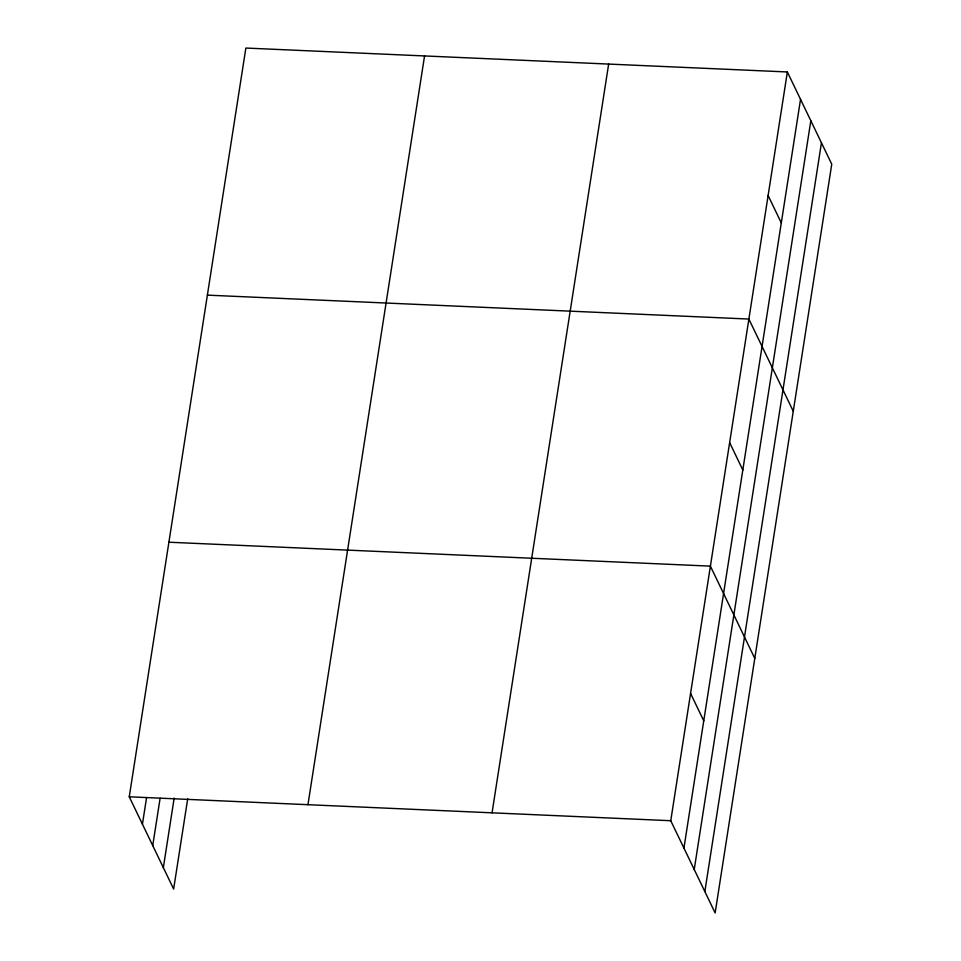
<?xml version="1.0" encoding="UTF-8"?>
<svg xmlns="http://www.w3.org/2000/svg" width="961" height="961" viewBox="0 0 961 961"><rect width="100%" height="100%" fill="white"/><g stroke="black" fill="none" stroke-linecap="round" stroke-linejoin="round"><path stroke-width="1.44" d="M187.707 798.747L173.641 889.033L129.254 796.801L245.86 48.05L787.359 71.967L831.745 164.199L715.14 912.95L670.754 820.718L787.359 71.967M142.432 824.19L146.589 797.546M152.739 845.584L160.115 798.231M163.346 867.639L174.181 798.074M307.952 804.693L424.558 55.942M492.056 812.826L608.661 64.075M683.932 848.107L800.537 99.355M694.226 869.501L810.832 120.75M704.845 891.556L821.451 142.805M207.384 295.135L748.871 319.052L793.269 411.284M168.896 542.22L710.395 566.137L754.781 658.381M129.254 796.801L670.754 820.718M768.115 195.503L781.293 222.904M729.639 442.601L742.817 469.989M690.575 693.422L703.752 720.822"/></g></svg>
